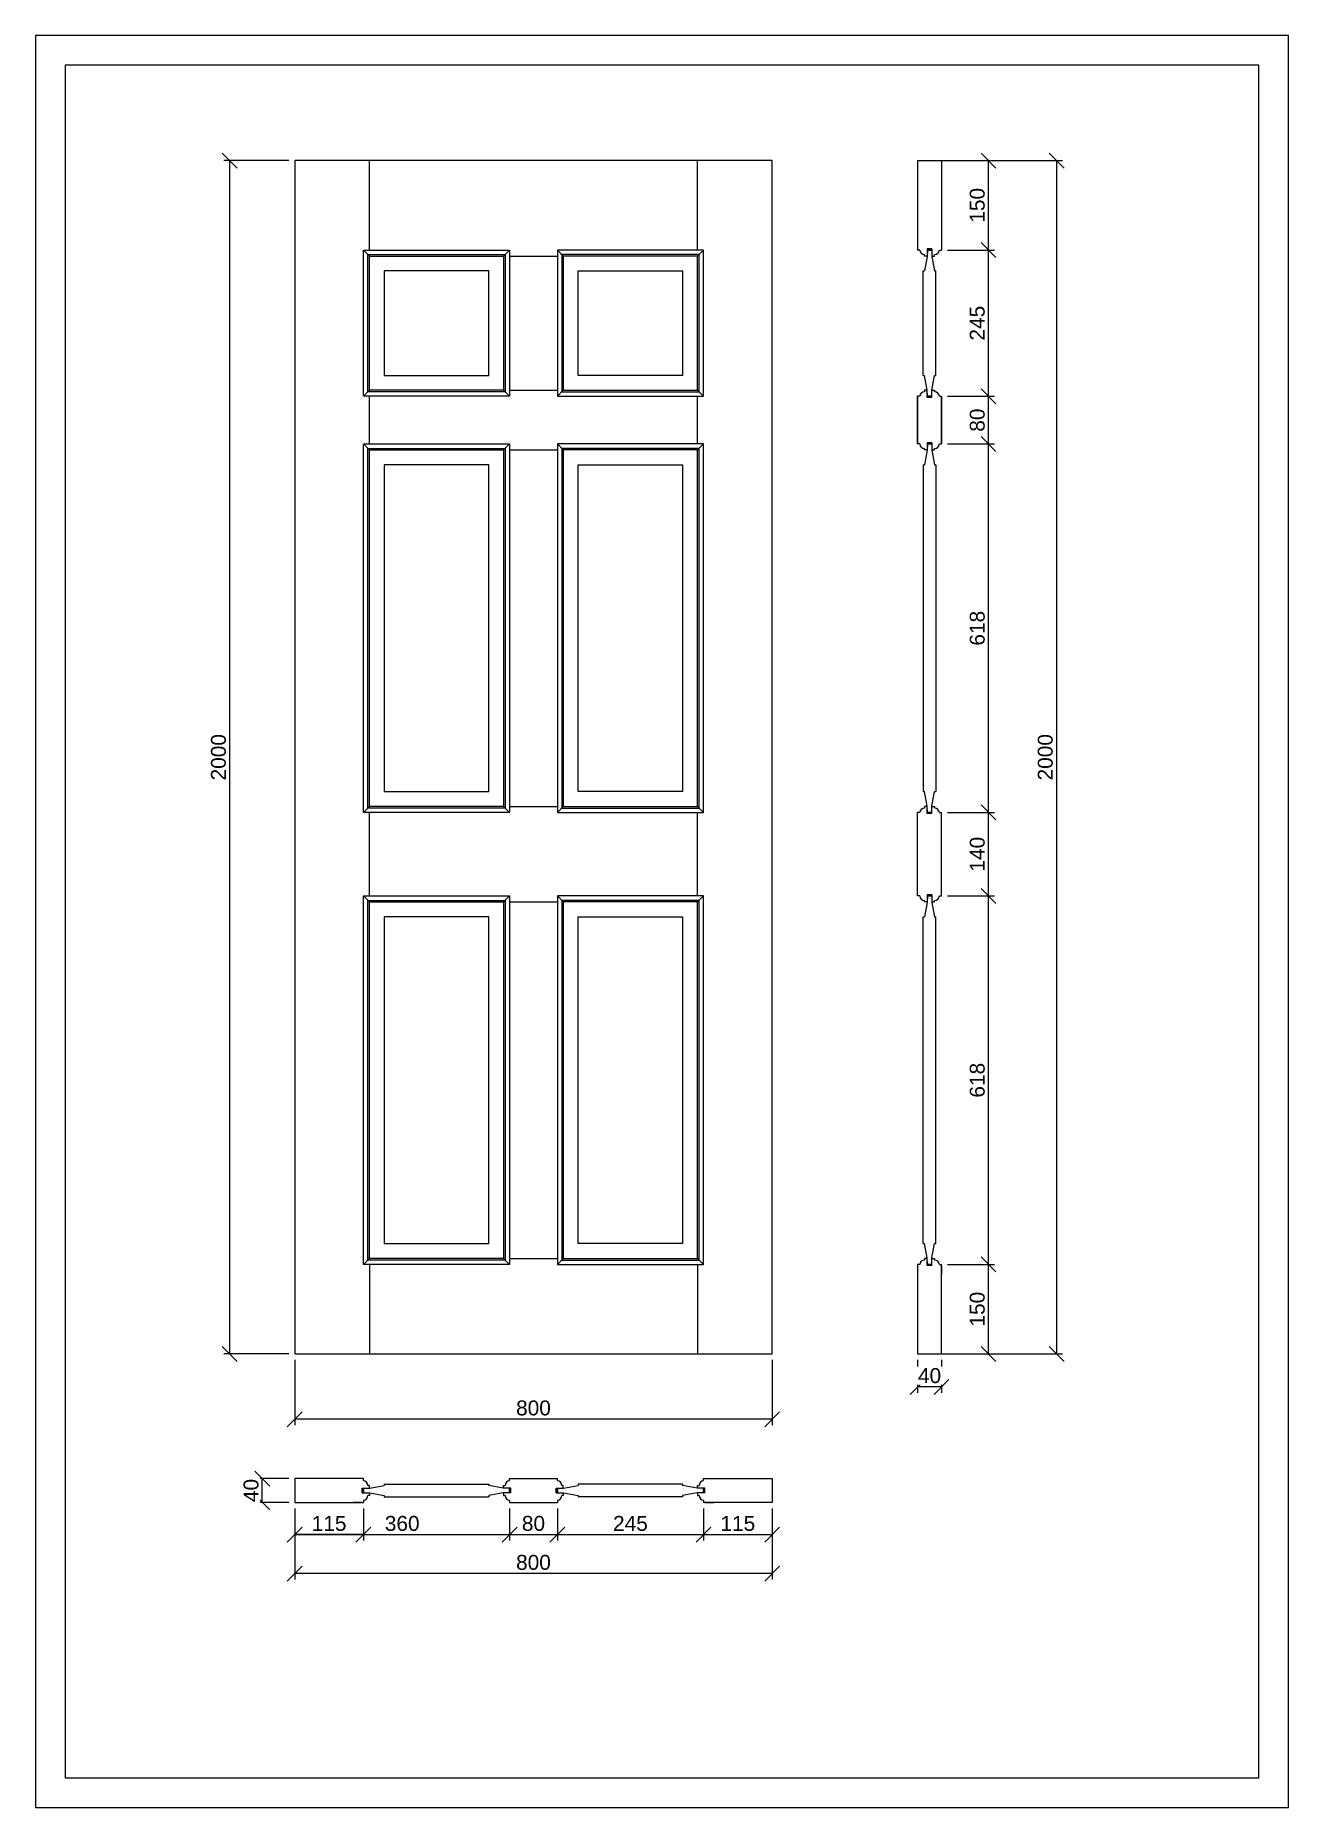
# Model space of a CAD drawing. Header units: millimetres. Extents: x 2084 to 4184, y 602 to 3572.
import ezdxf

# ---------------------------------------------------------------- set-up
doc = ezdxf.new("R2010")
doc.units = ezdxf.units.MM
for name, color, linetype, lineweight in [('图框', 7, 'Continuous', 13), ('填充', 8, 'Continuous', 5), ('标准家私', 4, 'Continuous', 20), ('标注', 2, 'Continuous', 9)]:
    doc.layers.add(name, color=color, linetype=linetype, lineweight=lineweight)
doc.styles.get("Standard").update_dxf_attribs({"font": 'arial.ttf'})

# ---------------------------------------------------------------- blocks, each defined once
blk = doc.blocks.new('_Oblique')
at = {"color": 0, "linetype": 'ByBlock', "lineweight": -2}
blk.add_line((-0.5, -0.5), (0.5, 0.5), dxfattribs=at)

msp = doc.modelspace()

# ---------------------------------------------------------------- linework, layer by layer
at = {"layer": '图框', "color": 0}
msp.add_lwpolyline([(2084.2, 3572), (2084.2, 602), (4184.2, 602), (4184.2, 3572)], close=True, dxfattribs=at)
at = {"layer": '图框', "color": 0, "lineweight": 20}
msp.add_lwpolyline([(2134.2, 3522), (2134.2, 652), (4134.2, 652), (4134.2, 3522)], close=True, dxfattribs=at)
at = {"layer": '填充', "color": 0}
for p, q in [((2643.8, 3212.3), (2643.8, 3362.3)), ((3193.8, 3212.3), (3193.8, 3362.3)), ((2643.8, 3202.3), (2633.8, 3212.3)), ((2868.8, 3202.3), (2878.8, 3212.3)), ((2968.8, 3202.3), (2958.8, 3212.3)), ((3193.8, 3202.3), (3203.8, 3212.3)), ((2641.1, 2974.6), (2641.1, 3205)), ((2641.1, 3205), (2871.5, 3205)), ((2871.5, 3205), (2871.5, 2974.6)), ((2878.8, 3202.3), (2958.8, 3202.3)), ((3196.5, 3205), (2966.1, 3205)), ((2966.1, 3205), (2966.1, 2974.6)), ((3196.5, 2974.6), (3196.5, 3205)), ((2643.8, 2977.3), (2633.8, 2967.3)), ((2871.5, 2974.6), (2641.1, 2974.6)), ((2878.8, 2967.3), (2868.8, 2977.3)), ((2878.8, 2977.3), (2958.8, 2977.3)), ((2958.8, 2967.3), (2968.8, 2977.3)), ((2966.1, 2974.6), (3196.5, 2974.6)), ((3193.8, 2977.3), (3203.8, 2967.3)), ((2643.8, 2887.3), (2643.8, 2967.3)), ((3193.8, 2887.3), (3193.8, 2967.3)), ((2643.8, 2877.3), (2633.8, 2887.3)), ((2868.8, 2877.3), (2878.8, 2887.3)), ((2968.8, 2877.3), (2958.8, 2887.3)), ((3193.8, 2877.3), (3203.8, 2887.3)), ((2641.1, 2277.1), (2641.1, 2880)), ((2641.1, 2880), (2871.5, 2880)), ((2871.5, 2880), (2871.5, 2277.1)), ((2878.8, 2877.3), (2958.8, 2877.3)), ((3196.5, 2880), (2966.1, 2880)), ((2966.1, 2880), (2966.1, 2277.1)), ((3196.5, 2277.1), (3196.5, 2880)), ((2643.8, 2279.8), (2633.8, 2269.8)), ((2871.5, 2277.1), (2641.1, 2277.1)), ((2643.8, 2129.8), (2643.8, 2269.8)), ((2878.8, 2269.8), (2868.8, 2279.8)), ((2878.8, 2279.8), (2958.8, 2279.8)), ((2958.8, 2269.8), (2968.8, 2279.8)), ((2966.1, 2277.1), (3196.5, 2277.1)), ((3193.8, 2279.8), (3203.8, 2269.8)), ((3193.8, 2129.8), (3193.8, 2269.8)), ((2643.8, 2119.8), (2633.8, 2129.8)), ((2641.1, 1519.6), (2641.1, 2122.5)), ((2641.1, 2122.5), (2871.5, 2122.5)), ((2868.8, 2119.8), (2878.8, 2129.8)), ((2871.5, 2122.5), (2871.5, 1519.6)), ((2878.8, 2119.8), (2958.8, 2119.8)), ((2968.8, 2119.8), (2958.8, 2129.8)), ((3196.5, 2122.5), (2966.1, 2122.5)), ((2966.1, 2122.5), (2966.1, 1519.6)), ((3193.8, 2119.8), (3203.8, 2129.8)), ((3196.5, 1519.6), (3196.5, 2122.5)), ((2643.8, 1522.3), (2633.8, 1512.3)), ((2871.5, 1519.6), (2641.1, 1519.6)), ((2878.8, 1512.3), (2868.8, 1522.3)), ((2878.8, 1522.3), (2958.8, 1522.3)), ((2958.8, 1512.3), (2968.8, 1522.3)), ((2966.1, 1519.6), (3196.5, 1519.6)), ((3193.8, 1522.3), (3203.8, 1512.3)), ((2643.8, 1512.3), (2643.8, 1362.3)), ((2643.8, 1512.3), (2643.8, 1362.3)), ((3193.8, 1512.3), (3193.8, 1362.3))]:
    msp.add_line(p, q, dxfattribs=at)
at = {"layer": '标准家私', "color": 0}
for p, q in [((2518.8, 3362.3), (2518.8, 1362.3)), ((3318.8, 3362.3), (2518.8, 3362.3)), ((3318.8, 1362.3), (3318.8, 3362.3)), ((3562.6, 3362.3), (3562.6, 3212.3)), ((3562.6, 3362.3), (3602.6, 3362.3)), ((3602.6, 3362.3), (3602.6, 3212.3)), ((2633.8, 2967.3), (2633.8, 3212.3)), ((2633.8, 3212.3), (2878.8, 3212.3)), ((2878.8, 3212.3), (2878.8, 2967.3)), ((3203.8, 3212.3), (2958.8, 3212.3)), ((2958.8, 3212.3), (2958.8, 2967.3)), ((3203.8, 2967.3), (3203.8, 3212.3)), ((3566.1, 3212.3), (3562.6, 3212.3)), ((3586.6, 3214.3), (3578.6, 3214.3)), ((3578.6, 3214.3), (3578.6, 3202.3)), ((3578.9, 3212.3), (3578.7, 3201.7)), ((3586.4, 3212.3), (3578.9, 3212.3)), ((3586.4, 3212.3), (3578.9, 3212.3)), ((3579, 3212.3), (3586.2, 3212.3)), ((3586.4, 3212.3), (3586.5, 3201.7)), ((3586.6, 3214.3), (3586.6, 3202.3)), ((3599.1, 3212.3), (3602.6, 3212.3)), ((2643.8, 2977.3), (2643.8, 3202.3)), ((2643.8, 3202.3), (2868.8, 3202.3)), ((2868.8, 3202.3), (2868.8, 2977.3)), ((3193.8, 3202.3), (2968.8, 3202.3)), ((2968.8, 3202.3), (2968.8, 2977.3)), ((3193.8, 2977.3), (3193.8, 3202.3)), ((3574.1, 3202.3), (3574.1, 3205)), ((3578.6, 3202.3), (3574.1, 3202.3)), ((3578.7, 3201.8), (3574.1, 3177.3)), ((3586.5, 3201.8), (3591.1, 3177.3)), ((3586.6, 3202.3), (3591.1, 3202.3)), ((3591.1, 3202.3), (3591.1, 3205)), ((2843.8, 3177.3), (2668.8, 3177.3)), ((2668.8, 3177.3), (2668.8, 3002.3)), ((2843.8, 3002.3), (2843.8, 3177.3)), ((2993.8, 3002.3), (2993.8, 3177.3)), ((2993.8, 3177.3), (3168.8, 3177.3)), ((3168.8, 3177.3), (3168.8, 3002.3)), ((3572.1, 3002.3), (3572.1, 3177.3)), ((3572.1, 3177.3), (3574.1, 3177.3)), ((3591.1, 3177.3), (3593.1, 3177.3)), ((3593.1, 3002.3), (3593.1, 3177.3)), ((2668.8, 3002.3), (2843.8, 3002.3)), ((3168.8, 3002.3), (2993.8, 3002.3)), ((3572.1, 3002.3), (3574.1, 3002.3)), ((3578.7, 2977.8), (3574.1, 3002.3)), ((3586.5, 2977.8), (3591.1, 3002.3)), ((3591.1, 3002.3), (3593.1, 3002.3)), ((2868.8, 2977.3), (2643.8, 2977.3)), ((2968.8, 2977.3), (3193.8, 2977.3)), ((3578.6, 2977.3), (3574.1, 2977.3)), ((3574.1, 2977.3), (3574.1, 2974.6)), ((3578.6, 2965.3), (3578.6, 2977.3)), ((3578.9, 2967.3), (3578.7, 2977.9)), ((3586.4, 2967.3), (3586.5, 2977.9)), ((3586.6, 2965.3), (3586.6, 2977.3)), ((3586.6, 2977.3), (3591.1, 2977.3)), ((3591.1, 2977.3), (3591.1, 2974.6)), ((2878.8, 2967.3), (2633.8, 2967.3)), ((2958.8, 2967.3), (3203.8, 2967.3)), ((3562.6, 2887.3), (3562.6, 2967.3)), ((3562.6, 2967.3), (3562.6, 2887.3)), ((3566.1, 2967.3), (3562.6, 2967.3)), ((3562.6, 2965.3), (3562.6, 2950.3)), ((3586.6, 2965.3), (3578.6, 2965.3)), ((3586.4, 2967.3), (3578.9, 2967.3)), ((3586.4, 2967.3), (3578.9, 2967.3)), ((3579, 2967.3), (3586.2, 2967.3)), ((3599.1, 2967.3), (3602.6, 2967.3)), ((3602.6, 2967.3), (3602.6, 2887.3)), ((3602.6, 2887.3), (3602.6, 2967.3)), ((3602.6, 2965.3), (3602.6, 2950.3)), ((2633.8, 2269.8), (2633.8, 2887.3)), ((2633.8, 2887.3), (2878.8, 2887.3)), ((2878.8, 2887.3), (2878.8, 2269.8)), ((3203.8, 2887.3), (2958.8, 2887.3)), ((2958.8, 2887.3), (2958.8, 2269.8)), ((3203.8, 2269.8), (3203.8, 2887.3)), ((3562.6, 2889.3), (3562.6, 2904.3)), ((3566.1, 2887.3), (3562.6, 2887.3)), ((3586.6, 2889.3), (3578.6, 2889.3)), ((3578.6, 2889.3), (3578.6, 2877.3)), ((3578.9, 2887.3), (3578.7, 2876.7)), ((3586.4, 2887.3), (3578.9, 2887.3)), ((3586.4, 2887.3), (3578.9, 2887.3)), ((3579, 2887.3), (3586.2, 2887.3)), ((3586.4, 2887.3), (3586.5, 2876.7)), ((3586.6, 2889.3), (3586.6, 2877.3)), ((3599.1, 2887.3), (3602.6, 2887.3)), ((3602.6, 2889.3), (3602.6, 2904.3)), ((2643.8, 2279.8), (2643.8, 2877.3)), ((2643.8, 2877.3), (2868.8, 2877.3)), ((2843.8, 2852.3), (2668.8, 2852.3)), ((2668.8, 2852.3), (2668.8, 2304.8)), ((2843.8, 2304.8), (2843.8, 2852.3)), ((2868.8, 2877.3), (2868.8, 2279.8)), ((3193.8, 2877.3), (2968.8, 2877.3)), ((2968.8, 2877.3), (2968.8, 2279.8)), ((2993.8, 2852.3), (3168.8, 2852.3)), ((2993.8, 2304.8), (2993.8, 2852.3)), ((3168.8, 2852.3), (3168.8, 2304.8)), ((3193.8, 2279.8), (3193.8, 2877.3)), ((3572.1, 2852.3), (3572.1, 2304.8)), ((3572.1, 2852.3), (3574.1, 2852.3)), ((3574.1, 2877.3), (3574.1, 2880)), ((3578.6, 2877.3), (3574.1, 2877.3)), ((3578.7, 2876.8), (3574.1, 2852.3)), ((3586.5, 2876.8), (3591.1, 2852.3)), ((3586.6, 2877.3), (3591.1, 2877.3)), ((3591.1, 2877.3), (3591.1, 2880)), ((3591.1, 2852.3), (3593.1, 2852.3)), ((3593.1, 2852.3), (3593.1, 2304.8)), ((2668.8, 2304.8), (2843.8, 2304.8)), ((3168.8, 2304.8), (2993.8, 2304.8)), ((3572.1, 2304.8), (3574.1, 2304.8)), ((3578.7, 2280.3), (3574.1, 2304.8)), ((3586.5, 2280.3), (3591.1, 2304.8)), ((3591.1, 2304.8), (3593.1, 2304.8)), ((2878.8, 2269.8), (2633.8, 2269.8)), ((2868.8, 2279.8), (2643.8, 2279.8)), ((2958.8, 2269.8), (3203.8, 2269.8)), ((2968.8, 2279.8), (3193.8, 2279.8)), ((3562.6, 2129.8), (3562.6, 2269.8)), ((3566.1, 2269.8), (3562.6, 2269.8)), ((3578.6, 2279.8), (3574.1, 2279.8)), ((3574.1, 2279.8), (3574.1, 2277.1)), ((3578.6, 2267.8), (3578.6, 2279.8)), ((3586.6, 2267.8), (3578.6, 2267.8)), ((3578.9, 2269.8), (3578.7, 2280.4)), ((3586.4, 2269.8), (3578.9, 2269.8)), ((3586.4, 2269.8), (3578.9, 2269.8)), ((3579, 2269.8), (3586.2, 2269.8)), ((3586.4, 2269.8), (3586.5, 2280.4)), ((3586.6, 2267.8), (3586.6, 2279.8)), ((3586.6, 2279.8), (3591.1, 2279.8)), ((3591.1, 2279.8), (3591.1, 2277.1)), ((3599.1, 2269.8), (3602.6, 2269.8)), ((3602.6, 2129.8), (3602.6, 2269.8)), ((2633.8, 1512.3), (2633.8, 2129.8)), ((2633.8, 2129.8), (2878.8, 2129.8)), ((2643.8, 1522.3), (2643.8, 2119.8)), ((2643.8, 2119.8), (2868.8, 2119.8)), ((2868.8, 2119.8), (2868.8, 1522.3)), ((2878.8, 2129.8), (2878.8, 1512.3)), ((3203.8, 2129.8), (2958.8, 2129.8)), ((2958.8, 2129.8), (2958.8, 1512.3)), ((3193.8, 2119.8), (2968.8, 2119.8)), ((2968.8, 2119.8), (2968.8, 1522.3)), ((3193.8, 1522.3), (3193.8, 2119.8)), ((3203.8, 1512.3), (3203.8, 2129.8)), ((3566.1, 2129.8), (3562.6, 2129.8)), ((3574.1, 2119.8), (3574.1, 2122.5)), ((3578.6, 2119.8), (3574.1, 2119.8)), ((3578.6, 2118.8), (3574.1, 2094.8)), ((3586.6, 2131.8), (3578.6, 2131.8)), ((3578.6, 2131.8), (3578.6, 2119.8)), ((3578.9, 2129.8), (3578.6, 2118.8)), ((3586.4, 2129.8), (3578.9, 2129.8)), ((3586.4, 2129.8), (3578.9, 2129.8)), ((3579, 2129.8), (3586.2, 2129.8)), ((3586.4, 2129.8), (3586.6, 2118.8)), ((3586.6, 2131.8), (3586.6, 2119.8)), ((3586.6, 2119.8), (3591.1, 2119.8)), ((3586.6, 2118.8), (3591.1, 2094.8)), ((3591.1, 2119.8), (3591.1, 2122.5)), ((3599.1, 2129.8), (3602.6, 2129.8)), ((2843.8, 2094.8), (2668.8, 2094.8)), ((2668.8, 2094.8), (2668.8, 1547.3)), ((2843.8, 1547.3), (2843.8, 2094.8)), ((2993.8, 2094.8), (3168.8, 2094.8)), ((2993.8, 1547.3), (2993.8, 2094.8)), ((3168.8, 2094.8), (3168.8, 1547.3)), ((3572.1, 1547.3), (3572.1, 2094.8)), ((3572.1, 2094.8), (3574.1, 2094.8)), ((3591.1, 2094.8), (3593.1, 2094.8)), ((3593.1, 1547.3), (3593.1, 2094.8)), ((2668.8, 1547.3), (2843.8, 1547.3)), ((3168.8, 1547.3), (2993.8, 1547.3)), ((3572.1, 1547.3), (3574.1, 1547.3)), ((3578.6, 1523.3), (3574.1, 1547.3)), ((3586.6, 1523.3), (3591.1, 1547.3)), ((3591.1, 1547.3), (3593.1, 1547.3)), ((2868.8, 1522.3), (2643.8, 1522.3)), ((2968.8, 1522.3), (3193.8, 1522.3)), ((3578.6, 1522.3), (3574.1, 1522.3)), ((3574.1, 1522.3), (3574.1, 1519.6)), ((3578.9, 1512.3), (3578.6, 1523.3)), ((3578.6, 1510.3), (3578.6, 1522.3)), ((3586.4, 1512.3), (3586.6, 1523.3)), ((3586.6, 1510.3), (3586.6, 1522.3)), ((3586.6, 1522.3), (3591.1, 1522.3)), ((3591.1, 1522.3), (3591.1, 1519.6)), ((2878.8, 1512.3), (2633.8, 1512.3)), ((2958.8, 1512.3), (3203.8, 1512.3)), ((3562.6, 1512.3), (3562.6, 1362.3)), ((3566.1, 1512.3), (3562.6, 1512.3)), ((3562.6, 1510.3), (3562.6, 1495.3)), ((3586.6, 1510.3), (3578.6, 1510.3)), ((3586.4, 1512.3), (3578.9, 1512.3)), ((3586.4, 1512.3), (3578.9, 1512.3)), ((3578.9, 1512.3), (3586.4, 1512.3)), ((3579, 1512.3), (3586.2, 1512.3)), ((3599.1, 1512.3), (3602.6, 1512.3)), ((3602.6, 1362.3), (3602.6, 1512.3)), ((3602.6, 1510.3), (3602.6, 1495.3)), ((2518.8, 1362.3), (3318.8, 1362.3)), ((3562.6, 1362.3), (3602.6, 1362.3)), ((2518.8, 1153.4), (2518.8, 1113.4)), ((2633.8, 1153.4), (2518.8, 1153.4)), ((2631.8, 1153.4), (2616.8, 1153.4)), ((2631.8, 1129.4), (2631.8, 1137.4)), ((2631.8, 1137.4), (2643.8, 1137.4)), ((2631.8, 1129.4), (2643.8, 1129.4)), ((2633.8, 1149.9), (2633.8, 1153.4)), ((2633.8, 1137.2), (2644.8, 1137.4)), ((2633.8, 1129.7), (2633.8, 1137.2)), ((2633.8, 1129.7), (2633.8, 1137.2)), ((2633.8, 1137.2), (2633.8, 1129.7)), ((2633.8, 1137), (2633.8, 1129.8)), ((2633.8, 1129.7), (2644.8, 1129.4)), ((2643.8, 1141.9), (2641.1, 1141.9)), ((2643.8, 1137.4), (2643.8, 1141.9)), ((2643.8, 1129.4), (2643.8, 1124.9)), ((2644.8, 1137.4), (2668.8, 1141.9)), ((2644.8, 1129.4), (2668.8, 1124.9)), ((2668.8, 1143.9), (2843.8, 1143.9)), ((2668.8, 1143.9), (2668.8, 1141.9)), ((2843.8, 1143.9), (2843.8, 1141.9)), ((2867.8, 1137.4), (2843.8, 1141.9)), ((2867.8, 1129.4), (2843.8, 1124.9)), ((2878.8, 1137.2), (2867.8, 1137.4)), ((2878.8, 1129.7), (2867.8, 1129.4)), ((2868.8, 1141.9), (2871.5, 1141.9)), ((2868.8, 1137.4), (2868.8, 1141.9)), ((2880.8, 1137.4), (2868.8, 1137.4)), ((2880.8, 1129.4), (2868.8, 1129.4)), ((2868.8, 1129.4), (2868.8, 1124.9)), ((2878.8, 1153.4), (2958.8, 1153.4)), ((2878.8, 1149.9), (2878.8, 1153.4)), ((2878.8, 1129.7), (2878.8, 1137.2)), ((2878.8, 1129.7), (2878.8, 1137.2)), ((2878.8, 1137), (2878.8, 1129.8)), ((2880.8, 1129.4), (2880.8, 1137.4)), ((2956.8, 1129.4), (2956.8, 1137.4)), ((2956.8, 1137.4), (2968.8, 1137.4)), ((2956.8, 1129.4), (2968.8, 1129.4)), ((2958.8, 1149.9), (2958.8, 1153.4)), ((2958.8, 1137.2), (2969.4, 1137.3)), ((2958.8, 1129.7), (2958.8, 1137.2)), ((2958.8, 1129.7), (2958.8, 1137.2)), ((2958.8, 1137), (2958.8, 1129.8)), ((2958.8, 1129.7), (2969.4, 1129.5)), ((2968.8, 1141.9), (2966.1, 1141.9)), ((2968.8, 1137.4), (2968.8, 1141.9)), ((2968.8, 1129.4), (2968.8, 1124.9)), ((2969.4, 1137.3), (2993.8, 1141.9)), ((2969.4, 1129.5), (2993.8, 1124.9)), ((3168.8, 1143.9), (2993.8, 1143.9)), ((2993.8, 1143.9), (2993.8, 1141.9)), ((3168.8, 1143.9), (3168.8, 1141.9)), ((3193.3, 1137.3), (3168.8, 1141.9)), ((3193.3, 1129.5), (3168.8, 1124.9)), ((3203.8, 1137.2), (3193.2, 1137.3)), ((3203.8, 1129.7), (3193.2, 1129.5)), ((3193.8, 1137.4), (3193.8, 1141.9)), ((3193.8, 1141.9), (3196.5, 1141.9)), ((3205.8, 1137.4), (3193.8, 1137.4)), ((3205.8, 1129.4), (3193.8, 1129.4)), ((3193.8, 1129.4), (3193.8, 1124.9)), ((3203.8, 1153.4), (3318.8, 1153.4)), ((3203.8, 1149.9), (3203.8, 1153.4)), ((3203.8, 1129.7), (3203.8, 1137.2)), ((3203.8, 1129.7), (3203.8, 1137.2)), ((3203.8, 1137), (3203.8, 1129.8)), ((3205.8, 1153.4), (3220.8, 1153.4)), ((3205.8, 1129.4), (3205.8, 1137.4)), ((3318.8, 1153.4), (3318.8, 1113.4)), ((2518.8, 1113.4), (2633.8, 1113.4)), ((2631.8, 1113.4), (2616.8, 1113.4)), ((2633.8, 1116.9), (2633.8, 1113.4)), ((2643.8, 1124.9), (2641.1, 1124.9)), ((2668.8, 1124.9), (2668.8, 1122.9)), ((2668.8, 1122.9), (2843.8, 1122.9)), ((2843.8, 1124.9), (2843.8, 1122.9)), ((2868.8, 1124.9), (2871.5, 1124.9)), ((2878.8, 1116.9), (2878.8, 1113.4)), ((2878.8, 1113.4), (2958.8, 1113.4)), ((2958.8, 1116.9), (2958.8, 1113.4)), ((2968.8, 1124.9), (2966.1, 1124.9)), ((2993.8, 1124.9), (2993.8, 1122.9)), ((3168.8, 1122.9), (2993.8, 1122.9)), ((3168.8, 1124.9), (3168.8, 1122.9)), ((3193.8, 1124.9), (3196.5, 1124.9)), ((3203.8, 1116.9), (3203.8, 1113.4)), ((3318.8, 1113.4), (3203.8, 1113.4)), ((3205.8, 1113.4), (3220.8, 1113.4))]:
    msp.add_line(p, q, dxfattribs=at)
for centre, start, end in [((3574.1, 3213), 185.0194, 270.2197), ((3591.2, 3213), 269.7803, 354.9806), ((3574.1, 2966.6), 89.7803, 174.9806), ((3591.2, 2966.6), 5.0194, 90.2197), ((3574.1, 2888), 185.0194, 270.2197), ((3591.2, 2888), 269.7803, 354.9806), ((3574.1, 2269.1), 89.7803, 174.9806), ((3591.2, 2269.1), 5.0194, 90.2197), ((3574.1, 2130.5), 185.0194, 270.2197), ((3591.2, 2130.5), 269.7803, 354.9806), ((3574.1, 1511.6), 89.7803, 174.9806), ((3591.2, 1511.6), 5.0194, 90.2197), ((2633.1, 1141.9), 359.7803, 84.9806), ((2879.5, 1141.9), 95.0194, 180.2197), ((2958.1, 1141.9), 359.7803, 84.9806), ((3204.5, 1141.9), 95.0194, 180.2197), ((2633.1, 1124.9), 275.0194, 0.2197), ((2879.5, 1124.9), 179.7803, 264.9806), ((2958.1, 1124.9), 275.0194, 0.2197), ((3204.5, 1124.9), 179.7803, 264.9806)]:
    msp.add_arc(centre, 8, start, end, dxfattribs=at)
at = {"layer": '标注', "color": 0}
for p, q in [((2508.8, 3362.3), (2399.7, 3362.3)), ((2409.7, 1362.3), (2409.7, 3362.3)), ((3592.6, 3362.3), (3805.4, 3362.3)), ((3612.6, 3362.3), (3691.4, 3362.3)), ((3681.4, 3212.3), (3681.4, 3362.3)), ((3795.4, 3362.3), (3795.4, 1362.3)), ((3612.6, 3212.3), (3691.4, 3212.3)), ((3612.6, 3212.3), (3691.4, 3212.3)), ((3681.4, 2967.3), (3681.4, 3212.3)), ((3612.6, 2967.3), (3691.4, 2967.3)), ((3612.6, 2967.3), (3691.4, 2967.3)), ((3681.4, 2887.3), (3681.4, 2967.3)), ((3612.6, 2887.3), (3691.4, 2887.3)), ((3612.6, 2887.3), (3691.4, 2887.3)), ((3681.4, 2269.8), (3681.4, 2887.3)), ((3612.6, 2269.8), (3691.4, 2269.8)), ((3612.6, 2269.8), (3691.4, 2269.8)), ((3681.4, 2129.8), (3681.4, 2269.8)), ((3612.6, 2129.8), (3691.4, 2129.8)), ((3612.6, 2129.8), (3691.4, 2129.8)), ((3681.4, 1512.3), (3681.4, 2129.8)), ((3612.6, 1512.3), (3691.4, 1512.3)), ((3612.6, 1512.3), (3691.4, 1512.3)), ((3681.4, 1362.3), (3681.4, 1512.3)), ((2508.8, 1362.3), (2399.7, 1362.3)), ((2518.8, 1352.3), (2518.8, 1242.8)), ((3318.8, 1352.3), (3318.8, 1242.8)), ((3562.6, 1352.3), (3562.6, 1297)), ((3592.6, 1362.3), (3805.4, 1362.3)), ((3602.6, 1352.3), (3602.6, 1297)), ((3612.6, 1362.3), (3691.4, 1362.3)), ((3602.6, 1307), (3562.6, 1307)), ((3318.8, 1252.8), (2518.8, 1252.8)), ((2508.8, 1153.4), (2454.4, 1153.4)), ((2464.4, 1113.4), (2464.4, 1153.4)), ((2508.8, 1113.4), (2454.4, 1113.4)), ((2518.8, 1103.4), (2518.8, 1049.4)), ((2518.8, 1103.4), (2518.8, 1049.4)), ((2633.8, 1103.4), (2633.8, 1049.4)), ((2878.8, 1103.4), (2878.8, 1049.4)), ((2878.8, 1103.4), (2878.8, 1049.4)), ((2958.8, 1103.4), (2958.8, 1049.4)), ((2958.8, 1103.4), (2958.8, 1049.4)), ((3203.8, 1103.4), (3203.8, 1049.4)), ((3203.8, 1103.4), (3203.8, 1049.4)), ((3318.8, 1103.4), (3318.8, 1049.4)), ((2518.8, 1093.4), (2518.8, 984.1)), ((3318.8, 1093.4), (3318.8, 984.1)), ((2633.8, 1059.4), (2518.8, 1059.4)), ((2878.8, 1059.4), (2958.8, 1059.4)), ((2958.8, 1059.4), (3203.8, 1059.4)), ((3203.8, 1059.4), (3318.8, 1059.4)), ((3318.8, 994.1), (2518.8, 994.1))]:
    msp.add_line(p, q, dxfattribs=at)

# ---------------------------------------------------------------- block references
at = {"layer": '标注', "color": 0, "xscale": 25, "yscale": 25, "zscale": 25}
for p, rotation in [((2409.7, 3362.3), 90), ((3681.4, 3362.3), 90), ((3795.4, 3362.3), 90), ((3681.4, 3212.3), 90), ((3681.4, 3212.3), 270), ((3681.4, 2967.3), 90), ((3681.4, 2887.3), 90), ((3681.4, 2887.3), 270), ((3681.4, 2269.8), 90), ((3681.4, 2269.8), 270), ((3681.4, 2129.8), 90), ((3681.4, 2129.8), 270), ((3681.4, 1512.3), 90), ((3681.4, 1512.3), 270), ((2409.7, 1362.3), 270), ((3681.4, 1362.3), 270), ((3795.4, 1362.3), 270), ((3562.6, 1307), 180), ((2518.8, 1252.8), 180), ((2464.4, 1153.4), 90), ((2464.4, 1113.4), 270), ((2518.8, 1059.4), 180), ((2878.8, 1059.4), 180), ((3203.8, 1059.4), 180), ((2518.8, 994.1), 180)]:
    msp.add_blockref('_Oblique', p, dxfattribs=dict(at, rotation=rotation))
for p in [(3602.6, 1307), (3318.8, 1252.8), (2633.8, 1059.4), (2878.8, 1059.4), (2958.8, 1059.4), (3203.8, 1059.4), (3318.8, 1059.4), (3318.8, 994.1)]:
    msp.add_blockref('_Oblique', p, dxfattribs=at)

# ---------------------------------------------------------------- next in the draw order: texts
at = {"layer": '标注', "color": 0, "lineweight": 15, "char_height": 25, "attachment_point": 5, "rotation": 90, "bg_fill": 3, "box_fill_scale": 1.1, "bg_fill_color": 256, "bg_fill_true_color": 13158600, "bg_fill_transparency": 0}
for s, insert in [('150', (3662.6, 3287.3)), ('245', (3662.6, 3089.8)), ('80', (3662.6, 2927.3)), ('618', (3662.6, 2578.5)), ('2000', (2391, 2362.3)), ('2000', (3776.6, 2362.3)), ('140', (3662.6, 2199.8)), ('618', (3662.6, 1821)), ('150', (3662.6, 1437.3)), ('40', (2445.6, 1133.4))]:
    msp.add_mtext(s, dxfattribs=dict(at, insert=insert))
at = {"layer": '标注', "color": 0, "lineweight": 15, "char_height": 25, "attachment_point": 5, "bg_fill": 3, "box_fill_scale": 1.1, "bg_fill_color": 256, "bg_fill_true_color": 13158600, "bg_fill_transparency": 0}
for s, insert in [('40', (3582.6, 1325.8)), ('800', (2918.8, 1271.6)), ('115', (2576.3, 1078.1)), ('80', (2918.8, 1078.1)), ('245', (3081.3, 1078.1)), ('115', (3261.3, 1078.1)), ('800', (2918.8, 1012.8))]:
    msp.add_mtext(s, dxfattribs=dict(at, insert=insert))

# ---------------------------------------------------------------- next in the draw order: linework, layer by layer
at = {"layer": '标注', "color": 0}
msp.add_line((2518.8, 1059.4), (2878.8, 1059.4), dxfattribs=at)

# ---------------------------------------------------------------- next in the draw order: block references
at = {"layer": '标注', "color": 0, "xscale": 25, "yscale": 25, "zscale": 25}
for p, rotation in [((3681.4, 2967.3), 270), ((2518.8, 1059.4), 180), ((2958.8, 1059.4), 180)]:
    msp.add_blockref('_Oblique', p, dxfattribs=dict(at, rotation=rotation))

# ---------------------------------------------------------------- next in the draw order: texts
at = {"layer": '标注', "color": 0, "lineweight": 15, "insert": (2698.8, 1078.1), "char_height": 25, "attachment_point": 5, "bg_fill": 3, "box_fill_scale": 1.1, "bg_fill_color": 256, "bg_fill_true_color": 13158600, "bg_fill_transparency": 0}
msp.add_mtext('360', dxfattribs=at)

doc.saveas('drawing.dxf')
